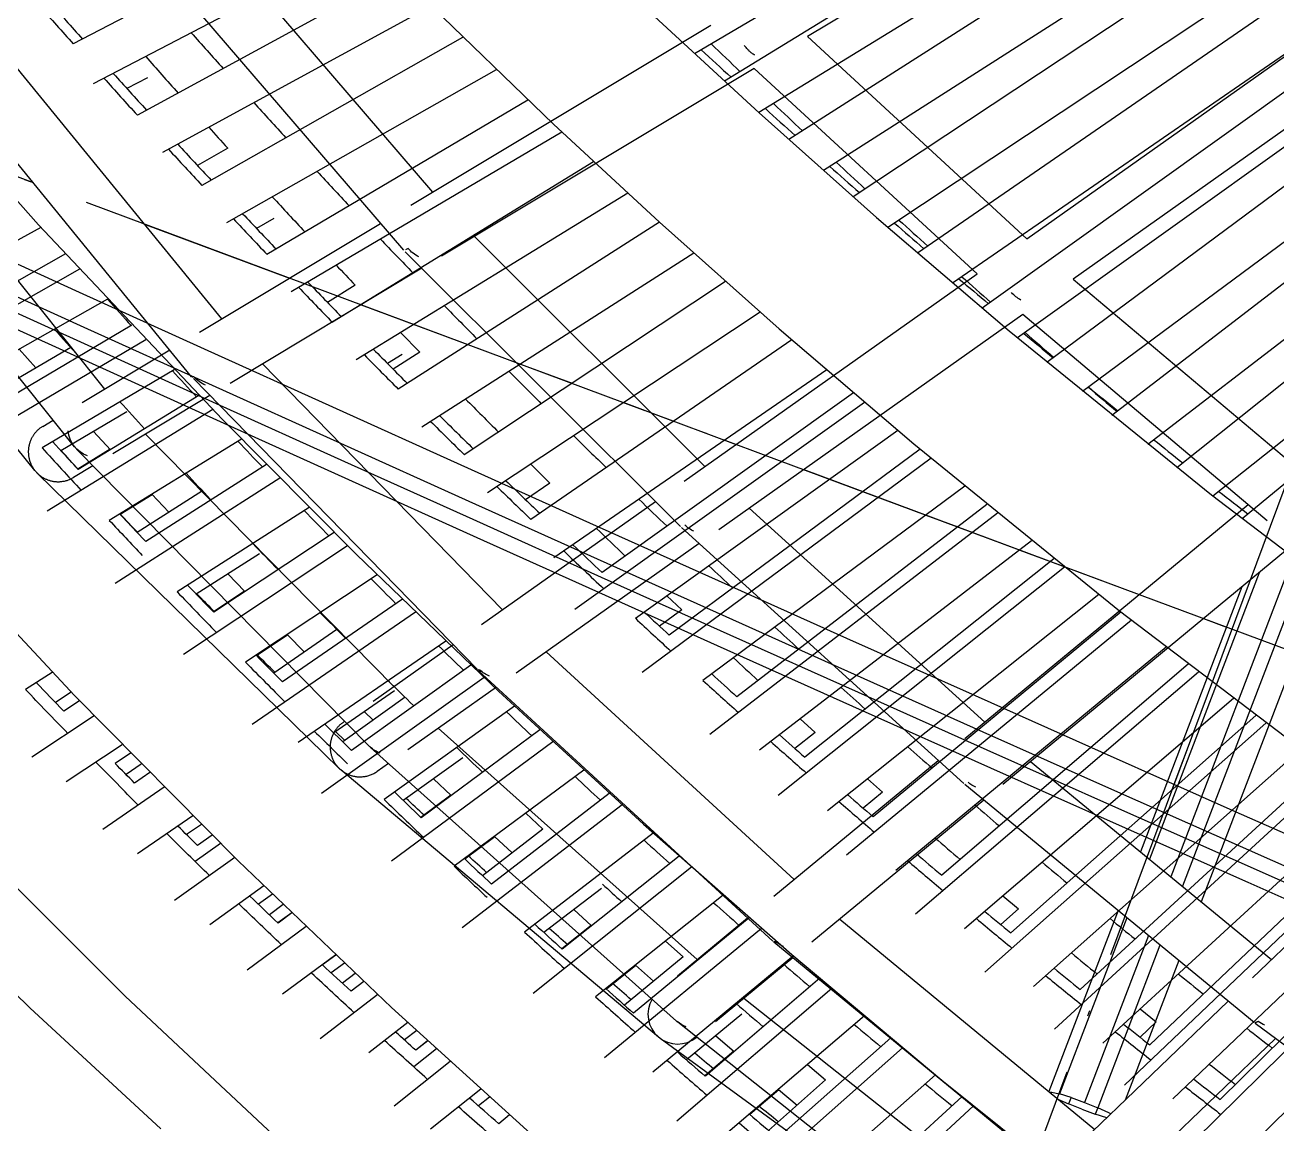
# Model space of a CAD drawing. Header units: millimetres. Extents: x 600121811 to 600690586, y 3472921280 to 3473279938.
# Drawn here: x 600361810 to 600366010, y 3473065079 to 3473068766 of the extents above; entities that cross this region are included whole.
import ezdxf

# ---------------------------------------------------------------- set-up
doc = ezdxf.new("R2010")
doc.units = ezdxf.units.MM
doc.header["$LTSCALE"] = 1000
doc.linetypes.add('AX-MALL-GIRD-200$0$DOTE', pattern=[2.42, 2, -0.2, 0.02, -0.2])
for name, color, linetype in [('AX-MALL-GIRD-200$0$A-Grid', 222, 'AX-MALL-GIRD-200$0$DOTE'), ('AX-MALL-GJ-200$0$A-Anno-Note', 241, 'CONTINUOUS'), ('AX-MALL-WALL-GJ$0$A-Anno-Note', 241, 'CONTINUOUS'), ('AX-MALL-WALL-GJ$0$A-Detl-Patt', 8, 'CONTINUOUS'), ('AX-MALL-WALL-GJ$0$A-SEE', 254, 'CONTINUOUS'), ('AX-MALL-WALL-GJ$0$A-Wall-Fnsh', 152, 'CONTINUOUS'), ('AX-MALL-WALL-GJ$0$主梁', 30, 'CONTINUOUS')]:
    doc.layers.add(name, color=color, linetype=linetype)
doc.layers.add('AX-MALL-WALL-GJ$0$M-AUX-TO-ARCH', color=1, linetype='CONTINUOUS', plot=False)

# ---------------------------------------------------------------- blocks, each defined once
blk = doc.blocks.new('AX-MALL-GIRD-200')
at = {"layer": 'AX-MALL-GIRD-200$0$A-Grid'}
for p, q in [((600401631.6, 3473162765.9), (600362902, 3473058802.2)), ((600214611.2, 3473123083.7), (600572507.2, 3472989756.9))]:
    blk.add_line(p, q, dxfattribs=at)
blk = doc.blocks.new('AX-MALL-WALL-GJ$0$A$C5469763B')
at = {"layer": 'AX-MALL-WALL-GJ$0$A-Detl-Patt'}
for points in [[(-236483.9, 2426, 0.055992), (-115679.2, 1194.4, -0.091487), (-108806.4, 637.9, 0.199165), (-91862.7, 2851.9, -0.091487), (-85363.6, 5155.6, 0.010002), (-64059.8, 8992.3, -0.645417), (-62996.9, 7511.9), (-63092.4, 7346.4)], [(-236398.5, 2314.7, 0.055947), (-115669.1, 1094.9, -0.091487), (-108832.4, 541.4, 0.199165), (-91812.8, 2765.2, -0.091487), (-85347.9, 5056.8, 0.010002), (-64040.2, 8894.3, -0.645417), (-63083.5, 7561.9), (-63129, 7483.1), (-63042.4, 7433.1)], [(-236355.3, 2259.1, 0.055924), (-115664, 1045.2, -0.091487), (-108845.4, 493.1, 0.199165), (-91787.8, 2721.9, -0.091487), (-85340, 5007.4, 0.010002), (-64030.3, 8845.2, -0.645417), (-63126.8, 7586.9), (-63197.3, 7464.7), (-63067.4, 7389.7)], [(-236312.2, 2203.4, 0.055901), (-115658.9, 995.4, -0.091487), (-108858.4, 444.8, 0.199165), (-91762.8, 2678.6, -0.091487), (-85332.1, 4958.1, 0.010002), (-64020.5, 8796.2, -0.645417), (-63170.1, 7611.9), (-63265.6, 7446.4)]]:
    blk.add_lwpolyline(points, format="xyb", dxfattribs=at)
blk = doc.blocks.new('AX-MALL-WALL-GJ$0$A$C3841687A')
at = {"layer": 'AX-MALL-WALL-GJ$0$A-Detl-Patt'}
for points in [[(-180887.6, 7643.7, 0.00438), (-183821.3, 7017.8, -0.132355), (-210227, 8186.8, 0.014512), (-213586.2, 9146.9, 0.014239)], [(-181044.7, 7407.3, 0.004086), (-183777.9, 6822.6, -0.132355), (-210287.5, 7996.2, 0.012201), (-213098.9, 8813.8, 0.012201)]]:
    blk.add_lwpolyline(points, format="xyb", dxfattribs=at)
blk = doc.blocks.new('AX-MALL-WALL-GJ$0$fewrgerhgrhtrh')
at = {"layer": 'AX-MALL-WALL-GJ$0$主梁'}
for p, q in [((-8722.4, -8580.8), (-9755.1, -9875.8)), ((-8828.6, -10254.5), (-7870, -8848.6)), ((-7668.8, -8908.5), (-8636.1, -10327.2)), ((-12920.1, -9607.4), (-10751.6, -10804.6)), ((-10774.4, -11020.5), (-13137.8, -9715.6)), ((-9755.1, -9875.8), (-8828.6, -10254.5)), ((-10804.3, -10870.6), (-10072.3, -9952.7)), ((-9940.9, -9979.3), (-9943.7, -9977.6)), ((-9938.1, -9981), (-9940.9, -9979.3)), ((-9935.3, -9982.6), (-9938.1, -9981)), ((-9932.4, -9984.1), (-9935.3, -9982.6)), ((-9929.6, -9985.6), (-9932.4, -9984.1)), ((-9926.8, -9986.9), (-9929.6, -9985.6)), ((-9923.9, -9988.2), (-9926.8, -9986.9)), ((-9921.1, -9989.4), (-9923.9, -9988.2)), ((-9918.3, -9990.5), (-9921.1, -9989.4)), ((-9915.6, -9991.5), (-9918.3, -9990.5)), ((-9912.9, -9992.5), (-9915.6, -9991.5)), ((-9910.2, -9993.4), (-9912.9, -9992.5)), ((-9907.5, -9994.2), (-9910.2, -9993.4)), ((-9904.8, -9994.9), (-9907.5, -9994.2)), ((-9902.1, -9995.5), (-9904.8, -9994.9)), ((-9899.4, -9996.1), (-9902.1, -9995.5)), ((-9885.1, -10038.8), (-10647.9, -10995.3)), ((-8943.8, -10423.5), (-9885.1, -10038.8)), ((-13498.8, -10144.4), (-11266.5, -11450.2)), ((-11292.8, -11666.6), (-13716.1, -10249)), ((-8636.1, -10327.2), (-7720.6, -10655.3)), ((-13825.7, -10447.7), (-11551.7, -11807.8)), ((-9621.8, -11417.9), (-8943.8, -10423.5)), ((-8752.5, -10497.9), (-9456.5, -11530.6)), ((-7742.8, -10859.8), (-8752.5, -10497.9)), ((-11579.3, -12024.3), (-14042.8, -10550.9)), ((-11675.7, -12145.6), (-14165, -10664.6)), ((-8438.4, -11898.7), (-7822.2, -10831.4)), ((-10568, -10895.1), (-9574.3, -11348.3)), ((-7629, -10896.8), (-8265.2, -11998.7)), ((-7618.1, -10900.1), (-7628.7, -12092.3)), ((-7570.4, -10914.9), (-7581, -12108.8)), ((-7493.5, -10938.7), (-7504.1, -12135.3)), ((-11320.4, -11517.9), (-10878.1, -10963.2)), ((-9580.6, -11565.2), (-10767.6, -11023.9)), ((-7707.7, -11033), (-7716.8, -12061.9)), ((-10696.6, -11056.3), (-11164.1, -11642.6)), ((-7744.9, -11097.4), (-7753.3, -12049.3)), ((-7253.8, -12315.1), (-6708, -11181.8)), ((-12498, -11241.8), (-12018.9, -11241.8)), ((-11622.8, -11241.8), (-11100.3, -11241.8)), ((-10844.5, -11241.8), (-10289.8, -11241.8)), ((-9807.8, -11241.8), (-9501.7, -11241.8)), ((-9259.6, -11241.8), (-8059.2, -11241.8)), ((-7828.2, -11241.8), (-7746.2, -11241.8)), ((-9386.3, -11427.6), (-8395.1, -11823.7)), ((-11085.3, -11543.8), (-10042.9, -12035.6)), ((-10091, -12106.1), (-9688.6, -11516)), ((-8388.9, -12041.6), (-9576.2, -11567.1)), ((-11606.2, -11876.2), (-11392.5, -11608.2)), ((-9501.7, -11596.9), (-9925.7, -12218.8)), ((-11292.7, -11666.6), (-11292.8, -11666.6)), ((-11292.6, -11666.6), (-11292.7, -11666.6)), ((-11292.5, -11666.7), (-11292.6, -11666.6)), ((-11292.4, -11666.7), (-11292.5, -11666.7)), ((-11292.5, -11666.7), (-11292.5, -11666.7)), ((-11292.3, -11666.8), (-11292.4, -11666.7)), ((-11292.2, -11666.8), (-11292.3, -11666.8)), ((-11292.3, -11666.8), (-11292.3, -11666.8)), ((-11292.1, -11666.8), (-11292.2, -11666.8)), ((-11292, -11666.8), (-11292.1, -11666.8)), ((-11291.9, -11666.9), (-11292, -11666.8)), ((-11291.8, -11666.9), (-11291.9, -11666.9)), ((-11291.9, -11666.9), (-11291.9, -11666.9)), ((-11291.7, -11666.9), (-11291.8, -11666.9)), ((-11291.6, -11666.9), (-11291.7, -11666.9)), ((-11291.5, -11666.9), (-11291.6, -11666.9)), ((-11291.4, -11666.9), (-11291.5, -11666.9)), ((-11291.3, -11666.9), (-11291.4, -11666.9)), ((-11291.2, -11666.9), (-11291.3, -11666.9)), ((-11291.1, -11666.9), (-11291.2, -11666.9)), ((-11291.2, -11666.9), (-11291.2, -11666.9)), ((-11291, -11666.9), (-11291.1, -11666.9)), ((-11290.9, -11666.9), (-11291, -11666.9)), ((-11290.8, -11666.9), (-11290.9, -11666.9)), ((-11290.7, -11666.9), (-11290.8, -11666.9)), ((-11290.6, -11666.9), (-11290.7, -11666.9)), ((-11290.5, -11666.8), (-11290.6, -11666.9)), ((-11290.4, -11666.8), (-11290.5, -11666.8)), ((-11290.2, -11666.8), (-11290.4, -11666.8)), ((-11290.1, -11666.8), (-11290.2, -11666.8)), ((-11289.9, -11666.7), (-11290.1, -11666.8)), ((-11289.7, -11666.6), (-11289.9, -11666.7)), ((-11289.5, -11666.6), (-11289.7, -11666.6)), ((-11289.2, -11666.5), (-11289.5, -11666.6)), ((-11289, -11666.4), (-11289.2, -11666.5)), ((-11288.7, -11666.3), (-11289, -11666.4)), ((-11288.5, -11666.2), (-11288.7, -11666.3)), ((-11288.2, -11666), (-11288.5, -11666.2)), ((-11287.9, -11665.9), (-11288.2, -11666)), ((-11287.7, -11665.7), (-11287.9, -11665.9)), ((-11287.4, -11665.6), (-11287.7, -11665.7)), ((-11286.8, -11665.2), (-11287.4, -11665.6)), ((-11286.2, -11664.9), (-11286.8, -11665.2)), ((-11285.6, -11664.4), (-11286.2, -11664.9)), ((-10051, -12252.9), (-11284.9, -11670.7)), ((-11213.4, -11704.4), (-11449.8, -12000.9)), ((-11370.6, -11901.6), (-10293.8, -12403.6)), ((-8204.6, -11893.7), (-7215.2, -12234.9)), ((-11702.8, -11997.3), (-11677.5, -11965.6)), ((-11711.4, -12010.1), (-11712.5, -12012)), ((-11710.3, -12008.2), (-11711.4, -12010.1)), ((-11709.2, -12006.3), (-11710.3, -12008.2)), ((-11708, -12004.5), (-11709.2, -12006.3)), ((-11706.8, -12002.7), (-11708, -12004.5)), ((-11705.5, -12000.9), (-11706.8, -12002.7)), ((-11704.2, -11999.1), (-11705.5, -12000.9)), ((-11702.8, -11997.3), (-11704.2, -11999.1)), ((-8853.7, -12617.9), (-8496.2, -11998.7)), ((-11724.2, -12051.6), (-11724.3, -12053.6)), ((-11724, -12049.7), (-11724.2, -12051.6)), ((-11723.8, -12047.7), (-11724, -12049.7)), ((-11723.5, -12045.7), (-11723.8, -12047.7)), ((-11723.2, -12043.7), (-11723.5, -12045.7)), ((-11722.9, -12041.8), (-11723.2, -12043.7)), ((-11722.5, -12039.8), (-11722.9, -12041.8)), ((-11722.1, -12037.8), (-11722.5, -12039.8)), ((-11721.6, -12035.7), (-11722.1, -12037.8)), ((-11721.1, -12033.7), (-11721.6, -12035.7)), ((-11720.6, -12031.7), (-11721.1, -12033.7)), ((-11720, -12029.7), (-11720.6, -12031.7)), ((-11719.3, -12027.7), (-11720, -12029.7)), ((-11718.6, -12025.7), (-11719.3, -12027.7)), ((-11717.9, -12023.7), (-11718.6, -12025.7)), ((-11717.1, -12021.8), (-11717.9, -12023.7)), ((-11716.3, -12019.8), (-11717.1, -12021.8)), ((-11715.4, -12017.8), (-11716.3, -12019.8)), ((-11714.5, -12015.9), (-11715.4, -12017.8)), ((-11713.5, -12013.9), (-11714.5, -12015.9)), ((-11712.5, -12012), (-11713.5, -12013.9)), ((-10301.3, -12620.8), (-11570.2, -12029.2)), ((-7196.3, -12453), (-8384.4, -12043.2)), ((-11724.4, -12055.5), (-11724.5, -12057.4)), ((-11724.5, -12057.4), (-11724.5, -12059.3)), ((-11724.5, -12059.3), (-11724.4, -12061.6)), ((-11724.3, -12053.6), (-11724.4, -12055.5)), ((-11724.4, -12061.6), (-11724.4, -12063.8)), ((-11724.4, -12063.8), (-11724.2, -12066)), ((-11724.2, -12066), (-11724.1, -12068.3)), ((-11724.1, -12068.3), (-11723.8, -12070.6)), ((-11723.8, -12070.6), (-11723.6, -12072.9)), ((-11723.6, -12072.9), (-11723.2, -12075.2)), ((-11723.2, -12075.2), (-11722.8, -12077.5)), ((-11722.8, -12077.5), (-11722.3, -12079.8)), ((-11722.3, -12079.8), (-11721.8, -12082.2)), ((-11721.8, -12082.2), (-11721.3, -12084.5)), ((-11721.3, -12084.5), (-11720.6, -12086.8)), ((-11720.6, -12086.8), (-11719.9, -12089.1)), ((-11719.9, -12089.1), (-11719.2, -12091.5)), ((-11719.2, -12091.5), (-11718.3, -12093.8)), ((-11718.3, -12093.8), (-11717.5, -12096.1)), ((-11498.9, -12062.4), (-11546.4, -12122)), ((-8306.5, -12070.1), (-8680.5, -12717.9)), ((-11717.5, -12096.1), (-11716.5, -12098.4)), ((-11716.5, -12098.4), (-11715.5, -12100.7)), ((-11715.5, -12100.7), (-11714.4, -12103)), ((-11714.4, -12103), (-11713.3, -12105.2)), ((-11713.3, -12105.2), (-11712.1, -12107.5)), ((-11712.1, -12107.5), (-11710.9, -12109.7)), ((-11710.9, -12109.7), (-11709.6, -12111.8)), ((-11709.6, -12111.8), (-11708.2, -12114)), ((-11708.2, -12114), (-11706.8, -12116.1)), ((-11706.8, -12116.1), (-11705.3, -12118.2)), ((-11705.3, -12118.2), (-11703.7, -12120.3)), ((-11703.7, -12120.3), (-11702.1, -12122.3)), ((-11702.1, -12122.3), (-11700.5, -12124.3)), ((-11700.5, -12124.3), (-11698.8, -12126.3)), ((-11698.8, -12126.3), (-11697, -12128.2)), ((-11697, -12128.2), (-11695.2, -12130)), ((-11695.2, -12130), (-11693.4, -12131.8)), ((-11693.4, -12131.8), (-11691.5, -12133.6)), ((-11691.5, -12133.6), (-11689.5, -12135.3)), ((-11689.5, -12135.3), (-11687.6, -12136.9)), ((-11687.6, -12136.9), (-11685.5, -12138.5)), ((-11563.1, -12138.5), (-11560.8, -12136.7)), ((-11560.8, -12136.7), (-11558.6, -12134.8)), ((-11558.6, -12134.8), (-11556.4, -12132.8)), ((-11556.4, -12132.8), (-11554.3, -12130.8)), ((-11554.3, -12130.8), (-11552.2, -12128.7)), ((-11552.2, -12128.7), (-11550.2, -12126.5)), ((-11550.2, -12126.5), (-11548.3, -12124.3)), ((-11548.3, -12124.3), (-11546.4, -12122)), ((-9856, -12116.5), (-8810.1, -12542.4)), ((-11685.5, -12138.5), (-11683.5, -12140.1)), ((-11683.5, -12140.1), (-11681.4, -12141.6)), ((-11681.4, -12141.6), (-11679.3, -12143)), ((-11679.3, -12143), (-11677.1, -12144.4)), ((-11677.1, -12144.4), (-11674.9, -12145.7)), ((-11674.9, -12145.7), (-11672.7, -12147)), ((-11672.7, -12147), (-11670.5, -12148.2)), ((-11670.5, -12148.2), (-11668.2, -12149.3)), ((-11668.2, -12149.3), (-11666, -12150.4)), ((-11666, -12150.4), (-11663.7, -12151.4)), ((-10370.5, -12725.5), (-11665.2, -12151.1)), ((-11663.7, -12151.4), (-11661.4, -12152.3)), ((-11661.4, -12152.3), (-11659.1, -12153.2)), ((-11659.1, -12153.2), (-11656.7, -12154.1)), ((-11656.7, -12154.1), (-11654.4, -12154.8)), ((-11654.4, -12154.8), (-11652.1, -12155.5)), ((-11652.1, -12155.5), (-11649.8, -12156.2)), ((-11649.8, -12156.2), (-11647.4, -12156.8)), ((-11647.4, -12156.8), (-11645.1, -12157.3)), ((-11645.1, -12157.3), (-11642.8, -12157.7)), ((-11642.8, -12157.7), (-11640.5, -12158.2)), ((-11640.5, -12158.2), (-11638.2, -12158.5)), ((-11638.2, -12158.5), (-11635.9, -12158.8)), ((-11635.9, -12158.8), (-11633.6, -12159)), ((-11633.6, -12159), (-11631.3, -12159.2)), ((-11631.3, -12159.2), (-11629.1, -12159.4)), ((-11629.1, -12159.4), (-11626.8, -12159.4)), ((-11626.8, -12159.4), (-11624.6, -12159.5)), ((-11624.6, -12159.5), (-11622.1, -12159.5)), ((-11622.1, -12159.5), (-11619.5, -12159.4)), ((-11619.5, -12159.4), (-11617, -12159.2)), ((-11617, -12159.2), (-11614.4, -12159)), ((-11614.4, -12159), (-11611.8, -12158.7)), ((-11611.8, -12158.7), (-11609.2, -12158.3)), ((-11609.2, -12158.3), (-11606.5, -12157.9)), ((-11606.5, -12157.9), (-11603.9, -12157.4)), ((-11603.9, -12157.4), (-11601.2, -12156.8)), ((-11601.2, -12156.8), (-11598.6, -12156.1)), ((-11598.6, -12156.1), (-11595.9, -12155.4)), ((-11595.9, -12155.4), (-11593.3, -12154.5)), ((-11593.3, -12154.5), (-11590.6, -12153.6)), ((-11590.6, -12153.6), (-11588, -12152.7)), ((-11588, -12152.7), (-11585.4, -12151.6)), ((-11585.4, -12151.6), (-11582.8, -12150.5)), ((-11582.8, -12150.5), (-11580.2, -12149.2)), ((-11580.2, -12149.2), (-11577.7, -12147.9)), ((-11577.7, -12147.9), (-11575.1, -12146.5)), ((-11575.1, -12146.5), (-11572.7, -12145.1)), ((-11572.7, -12145.1), (-11570.2, -12143.5)), ((-11570.2, -12143.5), (-11567.8, -12141.9)), ((-11567.8, -12141.9), (-11565.4, -12140.2)), ((-11565.4, -12140.2), (-11563.1, -12138.5)), ((-10341.7, -12473.8), (-10157, -12202.9)), ((-9925.7, -12218.8), (-9925.7, -12218.8)), ((-10046.1, -12255.1), (-10046, -12255.1)), ((-8804.8, -12760.5), (-10046.1, -12255.1)), ((-10046, -12255.1), (-10045.9, -12255.2)), ((-10045.9, -12255.2), (-10045.8, -12255.2)), ((-10045.8, -12255.2), (-10045.6, -12255.2)), ((-10045.6, -12255.2), (-10045.5, -12255.3)), ((-10045.5, -12255.3), (-10045.4, -12255.3)), ((-10045.4, -12255.3), (-10045.3, -12255.3)), ((-10045.3, -12255.3), (-10045.2, -12255.4)), ((-10045.2, -12255.4), (-10045.1, -12255.4)), ((-10045.1, -12255.4), (-10045, -12255.4)), ((-10045, -12255.4), (-10044.8, -12255.5)), ((-10044.8, -12255.5), (-10044.7, -12255.5)), ((-10044.7, -12255.5), (-10044.6, -12255.5)), ((-10044.6, -12255.5), (-10044.5, -12255.5)), ((-10044.5, -12255.5), (-10044.2, -12255.5)), ((-10044.2, -12255.5), (-10044, -12255.6)), ((-10044, -12255.6), (-10043.7, -12255.6)), ((-10043.7, -12255.6), (-10043.5, -12255.6)), ((-10043.5, -12255.6), (-10043.2, -12255.6)), ((-10043.2, -12255.6), (-10043, -12255.6)), ((-10043, -12255.6), (-10042.7, -12255.5)), ((-10042.7, -12255.5), (-10042.4, -12255.5)), ((-10042.4, -12255.5), (-10042.1, -12255.5)), ((-10042.1, -12255.5), (-10041.9, -12255.4)), ((-10041.9, -12255.4), (-10041.6, -12255.4)), ((-10041.6, -12255.4), (-10041.3, -12255.3)), ((-10041.3, -12255.3), (-10041, -12255.2)), ((-10041, -12255.2), (-10040.7, -12255.2)), ((-10040.7, -12255.2), (-10040.4, -12255.1)), ((-10040.4, -12255.1), (-10040.1, -12255)), ((-10040.1, -12255), (-10039.8, -12254.9)), ((-10039.8, -12254.9), (-10039.5, -12254.7)), ((-10039.5, -12254.7), (-10039.2, -12254.6)), ((-10039.2, -12254.6), (-10038.9, -12254.5)), ((-10038.9, -12254.5), (-10038.5, -12254.3)), ((-10038.5, -12254.3), (-10038.2, -12254.2)), ((-10038.2, -12254.2), (-10037.9, -12254)), ((-10037.9, -12254), (-10037.5, -12253.8)), ((-10037.5, -12253.8), (-10037.2, -12253.6)), ((-7755.2, -12260.3), (-7760.9, -12910.4)), ((-9971.3, -12285.6), (-10176.4, -12586.5)), ((-7718.7, -12272.9), (-7724.3, -12905.7)), ((-7630.6, -12303.2), (-7635.9, -12902.8)), ((-7582.9, -12319.7), (-7588, -12904.2)), ((-7505.9, -12346.2), (-7510.4, -12847.9)), ((-7610.7, -13056.1), (-7302.6, -12416.4)), ((-7193.6, -12452.9), (-7193.7, -12452.9)), ((-7193.5, -12452.8), (-7193.6, -12452.9)), ((-7193.3, -12452.7), (-7193.5, -12452.8)), ((-7193.1, -12452.6), (-7193.3, -12452.7)), ((-7192.9, -12452.5), (-7193.1, -12452.6)), ((-7192.6, -12452.4), (-7192.9, -12452.5)), ((-7192.4, -12452.3), (-7192.6, -12452.4)), ((-7192.2, -12452.1), (-7192.4, -12452.3)), ((-7191.9, -12452), (-7192.2, -12452.1)), ((-7191.7, -12451.8), (-7191.9, -12452)), ((-7191.4, -12451.6), (-7191.7, -12451.8)), ((-6002.2, -12801.1), (-7191.7, -12454.5)), ((-7191.2, -12451.4), (-7191.4, -12451.6)), ((-7190.9, -12451.2), (-7191.2, -12451.4)), ((-7190.7, -12451), (-7190.9, -12451.2)), ((-7190.4, -12450.8), (-7190.7, -12451)), ((-7189.9, -12450.3), (-7190.4, -12450.8)), ((-7189.3, -12449.8), (-7189.9, -12450.3)), ((-7188.7, -12449.3), (-7189.3, -12449.8)), ((-7188.2, -12448.7), (-7188.7, -12449.3)), ((-7187.6, -12448), (-7188.2, -12448.7)), ((-7187, -12447.3), (-7187.6, -12448)), ((-7186.3, -12446.6), (-7187, -12447.3)), ((-7185.1, -12444.9), (-7186.3, -12446.6)), ((-10105.7, -12482.8), (-9020.7, -12907.3)), ((-7110.4, -12478.2), (-7430.5, -13142.9)), ((-10423.3, -12598.5), (-10424, -12600.2)), ((-10422.7, -12596.7), (-10423.3, -12598.5)), ((-10421.9, -12594.9), (-10422.7, -12596.7)), ((-10421.1, -12593.1), (-10421.9, -12594.9)), ((-10420.3, -12591.4), (-10421.1, -12593.1)), ((-10419.5, -12589.6), (-10420.3, -12591.4)), ((-10418.6, -12587.9), (-10419.5, -12589.6)), ((-10417.7, -12586.2), (-10418.6, -12587.9)), ((-10416.7, -12584.5), (-10417.7, -12586.2)), ((-10415.7, -12582.8), (-10416.7, -12584.5)), ((-10414.7, -12581.1), (-10415.7, -12582.8)), ((-10413.7, -12579.4), (-10414.7, -12581.1)), ((-10412.6, -12577.8), (-10413.7, -12579.4)), ((-10412.6, -12577.8), (-10408, -12571.1)), ((-10429.8, -12630.5), (-10429.9, -12633.9)), ((-10429.9, -12633.9), (-10429.8, -12636.2)), ((-10429.6, -12627), (-10429.8, -12630.5)), ((-10429.8, -12636.2), (-10429.8, -12638.4)), ((-10429.8, -12638.4), (-10429.6, -12640.6)), ((-10429.5, -12625.3), (-10429.6, -12627)), ((-10429.6, -12640.6), (-10429.5, -12642.9)), ((-10429.3, -12623.5), (-10429.5, -12625.3)), ((-10429.1, -12621.7), (-10429.3, -12623.5)), ((-10428.9, -12620), (-10429.1, -12621.7)), ((-10428.6, -12618.2), (-10428.9, -12620)), ((-10428.3, -12616.4), (-10428.6, -12618.2)), ((-10428, -12614.6), (-10428.3, -12616.4)), ((-10427.6, -12612.8), (-10428, -12614.6)), ((-10427.2, -12611), (-10427.6, -12612.8)), ((-10426.8, -12609.2), (-10427.2, -12611)), ((-10426.3, -12607.4), (-10426.8, -12609.2)), ((-10425.8, -12605.6), (-10426.3, -12607.4)), ((-10425.2, -12603.8), (-10425.8, -12605.6)), ((-10424.6, -12602), (-10425.2, -12603.8)), ((-10424, -12600.2), (-10424.6, -12602)), ((-9013.6, -13124.8), (-10295.5, -12623.3)), ((-8619.9, -12613), (-7572, -12975.9)), ((-10429.5, -12642.9), (-10429.2, -12645.2)), ((-10429.2, -12645.2), (-10428.9, -12647.5)), ((-10428.9, -12647.5), (-10428.6, -12649.8)), ((-10428.6, -12649.8), (-10428.2, -12652.1)), ((-10428.2, -12652.1), (-10427.7, -12654.4)), ((-10427.7, -12654.4), (-10427.2, -12656.8)), ((-10427.2, -12656.8), (-10426.7, -12659.1)), ((-10426.7, -12659.1), (-10426, -12661.4)), ((-10426, -12661.4), (-10425.3, -12663.8)), ((-10425.3, -12663.8), (-10424.6, -12666.1)), ((-10424.6, -12666.1), (-10423.7, -12668.4)), ((-10423.7, -12668.4), (-10422.9, -12670.7)), ((-10422.9, -12670.7), (-10421.9, -12673)), ((-10421.9, -12673), (-10420.9, -12675.3)), ((-10420.9, -12675.3), (-10419.8, -12677.6)), ((-10419.8, -12677.6), (-10418.7, -12679.8)), ((-10418.7, -12679.8), (-10417.5, -12682.1)), ((-10417.5, -12682.1), (-10416.3, -12684.3)), ((-10221.3, -12652.3), (-10247.3, -12690.5)), ((-10416.3, -12684.3), (-10415, -12686.5)), ((-10415, -12686.5), (-10413.6, -12688.6)), ((-10413.6, -12688.6), (-10412.2, -12690.7)), ((-10412.2, -12690.7), (-10410.7, -12692.8)), ((-10410.7, -12692.8), (-10409.1, -12694.9)), ((-10409.1, -12694.9), (-10407.5, -12696.9)), ((-10407.5, -12696.9), (-10405.9, -12698.9)), ((-10405.9, -12698.9), (-10404.2, -12700.9)), ((-10404.2, -12700.9), (-10402.4, -12702.8)), ((-10402.4, -12702.8), (-10400.6, -12704.6)), ((-10400.6, -12704.6), (-10398.7, -12706.4)), ((-10398.7, -12706.4), (-10396.9, -12708.2)), ((-10396.9, -12708.2), (-10394.9, -12709.9)), ((-10394.9, -12709.9), (-10392.9, -12711.5)), ((-10392.9, -12711.5), (-10390.9, -12713.1)), ((-10390.9, -12713.1), (-10388.8, -12714.7)), ((-10388.8, -12714.7), (-10386.7, -12716.2)), ((-10386.7, -12716.2), (-10384.6, -12717.6)), ((-10384.6, -12717.6), (-10382.5, -12719)), ((-10382.5, -12719), (-10380.3, -12720.3)), ((-10380.3, -12720.3), (-10378.1, -12721.6)), ((-10378.1, -12721.6), (-10375.8, -12722.7)), ((-10375.8, -12722.7), (-10373.6, -12723.9)), ((-10373.6, -12723.9), (-10371.3, -12724.9)), ((-10371.3, -12724.9), (-10369, -12726)), ((-10290.4, -12725.9), (-10287.6, -12724.7)), ((-10287.6, -12724.7), (-10284.8, -12723.3)), ((-10284.8, -12723.3), (-10282.1, -12721.9)), ((-10282.1, -12721.9), (-10279.4, -12720.4)), ((-10279.4, -12720.4), (-10276.7, -12718.7)), ((-10276.7, -12718.7), (-10274.1, -12717)), ((-10274.1, -12717), (-10271.5, -12715.2)), ((-10271.5, -12715.2), (-10269, -12713.4)), ((-10269, -12713.4), (-10266.5, -12711.4)), ((-10266.5, -12711.4), (-10264.1, -12709.3)), ((-10264.1, -12709.3), (-10261.7, -12707.2)), ((-10261.7, -12707.2), (-10259.4, -12705)), ((-10259.4, -12705), (-10257.2, -12702.8)), ((-10257.2, -12702.8), (-10255.1, -12700.4)), ((-10255.1, -12700.4), (-10253, -12698)), ((-10253, -12698), (-10251, -12695.6)), ((-10251, -12695.6), (-10249.1, -12693)), ((-10249.1, -12693), (-10247.3, -12690.5)), ((-9063.7, -12981.7), (-8911, -12717.3)), ((-10369, -12726), (-10366.7, -12726.9)), ((-10366.7, -12726.9), (-10364.4, -12727.8)), ((-10364.4, -12727.8), (-10362.1, -12728.6)), ((-9051.4, -13196.4), (-10363.5, -12728.3)), ((-10362.1, -12728.6), (-10359.8, -12729.4)), ((-10359.8, -12729.4), (-10357.4, -12730.1)), ((-10357.4, -12730.1), (-10355.1, -12730.7)), ((-10355.1, -12730.7), (-10352.8, -12731.3)), ((-10352.8, -12731.3), (-10350.4, -12731.8)), ((-10350.4, -12731.8), (-10348.1, -12732.3)), ((-10348.1, -12732.3), (-10345.8, -12732.7)), ((-10345.8, -12732.7), (-10343.5, -12733)), ((-10343.5, -12733), (-10341.2, -12733.3)), ((-10341.2, -12733.3), (-10338.9, -12733.6)), ((-10338.9, -12733.6), (-10336.6, -12733.7)), ((-10336.6, -12733.7), (-10334.4, -12733.9)), ((-10334.4, -12733.9), (-10332.2, -12734)), ((-10332.2, -12734), (-10329.9, -12734)), ((-10329.9, -12734), (-10327.2, -12734)), ((-10327.2, -12734), (-10324.5, -12733.8)), ((-10324.5, -12733.8), (-10321.7, -12733.7)), ((-10321.7, -12733.7), (-10318.9, -12733.4)), ((-10318.9, -12733.4), (-10316.1, -12733)), ((-10316.1, -12733), (-10313.2, -12732.6)), ((-10313.2, -12732.6), (-10310.4, -12732.1)), ((-10310.4, -12732.1), (-10307.5, -12731.5)), ((-10307.5, -12731.5), (-10304.7, -12730.8)), ((-10304.7, -12730.8), (-10301.8, -12730)), ((-10301.8, -12730), (-10298.9, -12729.1)), ((-10298.9, -12729.1), (-10296.1, -12728.1)), ((-10296.1, -12728.1), (-10293.2, -12727.1)), ((-10293.2, -12727.1), (-10290.4, -12725.9)), ((-8799.6, -12762.5), (-8799.8, -12762.4)), ((-7553.3, -13194), (-8799.8, -12762.4)), ((-8799.4, -12762.5), (-8799.6, -12762.5)), ((-8799.1, -12762.6), (-8799.4, -12762.5)), ((-8798.9, -12762.6), (-8799.1, -12762.6)), ((-8798.7, -12762.7), (-8798.9, -12762.6)), ((-8798.4, -12762.7), (-8798.7, -12762.7)), ((-8798.2, -12762.8), (-8798.4, -12762.7)), ((-8798, -12762.8), (-8798.2, -12762.8)), ((-8797.7, -12762.8), (-8798, -12762.8)), ((-8797.5, -12762.8), (-8797.7, -12762.8)), ((-8797.2, -12762.8), (-8797.5, -12762.8)), ((-8797, -12762.8), (-8797.2, -12762.8)), ((-8796.7, -12762.8), (-8797, -12762.8)), ((-8796.5, -12762.8), (-8796.7, -12762.8)), ((-8796.2, -12762.8), (-8796.5, -12762.8)), ((-8796, -12762.7), (-8796.2, -12762.8)), ((-8795.7, -12762.7), (-8796, -12762.7)), ((-8795.4, -12762.6), (-8795.7, -12762.7)), ((-8795.2, -12762.6), (-8795.4, -12762.6)), ((-8794.9, -12762.5), (-8795.2, -12762.6)), ((-8794.6, -12762.4), (-8794.9, -12762.5)), ((-8794.3, -12762.4), (-8794.6, -12762.4)), ((-8794, -12762.3), (-8794.3, -12762.4)), ((-8793.8, -12762.2), (-8794, -12762.3)), ((-8793.5, -12762.1), (-8793.8, -12762.2)), ((-8793.2, -12762), (-8793.5, -12762.1)), ((-8792.9, -12761.9), (-8793.2, -12762)), ((-8792.6, -12761.7), (-8792.9, -12761.9)), ((-8792.3, -12761.6), (-8792.6, -12761.7)), ((-8792, -12761.4), (-8792.3, -12761.6)), ((-8791.7, -12761.3), (-8792, -12761.4)), ((-8791.4, -12761.1), (-8791.7, -12761.3)), ((-8721.8, -12789.4), (-8890.5, -13081.7)), ((-7751.4, -12909.5), (-7756.4, -12912)), ((-7751.4, -12909.5), (-7724.3, -12905.7)), ((-7751.4, -12909.5), (-7751.4, -12913.7)), ((-7683.7, -12903.4), (-7724.3, -12905.7)), ((-7723.3, -12923.5), (-7683.9, -12926.5)), ((-7683.7, -12903.4), (-7683.9, -12926.5)), ((-7636.1, -12927.8), (-7683.9, -12926.5)), ((-7683.7, -12903.4), (-7635.9, -12902.8)), ((-7636.1, -12927.8), (-7588.2, -12927.3)), ((-7635.9, -12902.8), (-7588, -12904.2)), ((-7588, -12904.2), (-7588.2, -12927.3)), ((-7547.7, -12924.9), (-7588.2, -12927.3)), ((-7547.5, -12907.3), (-7588, -12904.2)), ((-7547.7, -12924.9), (-7547.5, -12924.9)), ((-7539.6, -12908.5), (-7547.5, -12907.3)), ((-8828.7, -12974.6), (-7740.8, -13326.3)), ((-7719.3, -13543.4), (-9007.9, -13126.9)), ((-8930.9, -13151.7), (-8931.2, -13152.2)), ((-9049.7, -13196.9), (-9051.4, -13196.4)), ((-9044.9, -13198.5), (-9046.6, -13197.9)), ((-7727.2, -13568.6), (-9044.9, -13198.5)), ((-9043.1, -13198.9), (-9044.9, -13198.5))]:
    blk.add_line(p, q, dxfattribs=at)
at = {"layer": 'AX-MALL-WALL-GJ$0$主梁', "extrusion": (0, 0, -1)}
for centre, radius, start, end in [((8752.2, -10325), 132, 280.3951, 297.7033), ((10832, -10958.3), 86.1, 216.6249, 223.4146), ((10709, -10914.6), 109.3, 275.0881, 299.5556), ((9524.6, -11455.6), 109.2, 274.2181, 293.7352), ((11236.5, -11574.1), 102.8, 271.8155, 298.5356), ((11526.8, -11937), 100.9, 270.4719, 333.6538), ((11576.5, -12019.3), 5.77, 265.5499, 299.6705), ((11566.3, -12020.4), 9.62, 267.9463, 294.4835), ((8339.9, -11930), 109.3, 273.3971, 289.8729), ((11671.4, -12138.3), 8.46, 283.6978, 300.622), ((11659.5, -12138.3), 14, 293.9865, 307.4256), ((11659.5, -12138.3), 14, 280.6482, 293.8692), ((10049.7, -12241.1), 12.3, 237.0532, 264.6863), ((10003.7, -12156.6), 102.7, 271.4145, 292.4763), ((7154.2, -12340.2), 109.2, 272.659, 286.406), ((10297.4, -12612.3), 9.39, 271.8364, 294.6746), ((10258.4, -12529.3), 100.4, 270.2593, 293.0662), ((10364.8, -12712.7), 14, 279.6298, 293.8551), ((10357.4, -12711.3), 18.1, 289.6829, 302.5277), ((10357.5, -12711.4), 17.9, 280.5109, 289.6149), ((8763.5, -12662.4), 102.5, 271.0392, 288.8522), ((8976.8, -13031.2), 100.3, 270.1189, 289.6616), ((9003.7, -13114), 13.5, 273.695, 287.8408)]:
    blk.add_arc(centre, radius, start, end, dxfattribs=at)
at = {"layer": 'AX-MALL-WALL-GJ$0$主梁'}
for centre, radius, start, end in [((-10291.1, -12612), 12.2, 248.8431, 268.9378), ((-8802.6, -12748.8), 12.2, 271.856, 298.977), ((-9017.8, -13102.1), 100, 169.9464, 329.954), ((-9009.2, -13113.8), 11.9, 248.7211, 263.8399), ((-9017.7, -13102.3), 99.9, 330, 330.304)]:
    blk.add_arc(centre, radius, start, end, dxfattribs=at)
blk = doc.blocks.new('AX-MALL-WALL-GJ$0$edhtrhrtjy')
at = {"layer": 'AX-MALL-WALL-GJ$0$A-Wall-Fnsh'}
for p, q in [((-9061.4, -8750.2), (-10089.8, -10020.1)), ((-8958.4, -8785.5), (-9963.4, -10071.9)), ((-8807.7, -8836.3), (-9818.7, -10130.2)), ((-8706.2, -8870), (-9693.4, -10180)), ((-8555.4, -8919.2), (-9548.3, -10236.8)), ((-8455.3, -8951.2), (-9424.1, -10284.7)), ((-8304.4, -8998.7), (-9278.7, -10339.8)), ((-8205.7, -9029.3), (-9155.6, -10385.8)), ((-8054.7, -9075.2), (-9009.9, -10439.4)), ((-7957.3, -9104.2), (-8887.8, -10483.6)), ((-7806.3, -9148.5), (-8741.9, -10535.6)), ((-7710.2, -9176.1), (-8620.7, -10578.1)), ((-7559.1, -9218.8), (-8474.5, -10628.5)), ((-7464.4, -9245.1), (-8354.3, -10669.3)), ((-7313.2, -9286.2), (-8207.9, -10718.1)), ((-7219.7, -9311.1), (-8088.6, -10757.2)), ((-7068.5, -9350.7), (-7942, -10804.4)), ((-6976.3, -9374.4), (-7823.6, -10841.9)), ((-10259.1, -9949.8), (-9817.5, -10130.7)), ((-11399, -9988.9), (-12054.6, -10717)), ((-11256.3, -10054.6), (-11945.2, -10819.7)), ((-11256.4, -10054.6), (-10451.3, -10407.1)), ((-11118.5, -10117.1), (-11769.6, -10866.1)), ((-9817.5, -10130.7), (-9325.7, -10322.1)), ((-10975.3, -10181.1), (-11646.8, -10953.5)), ((-10838.5, -10241.3), (-11484.4, -11011)), ((-10695, -10303.6), (-11362.9, -11099.6)), ((-9325.7, -10322.1), (-8776.8, -10523.2)), ((-10559.3, -10361.6), (-11199.2, -11151.8)), ((-10451.3, -10407.1), (-10002.3, -10591.1)), ((-10415.4, -10422.2), (-11078.8, -11241.5)), ((-10280.8, -10478.1), (-10914, -11288.6)), ((-10136.5, -10537.1), (-10794.6, -11379.4)), ((-8776.8, -10523.2), (-7948.6, -10802.3)), ((-10003, -10590.9), (-10628.9, -11421.6)), ((-10002.3, -10591.1), (-9502.1, -10785.8)), ((-9858.4, -10648.3), (-10510.4, -11513.5)), ((-9725.9, -10700), (-10344, -11550.8)), ((-11781.2, -10736.5), (-11833.5, -10794.6)), ((-9581, -10755.8), (-10226.1, -11643.7)), ((-9502.1, -10785.8), (-8943.7, -10990.4)), ((-9449.5, -10805.6), (-10059.1, -11676.3)), ((-7948.6, -10802.3), (-7114.9, -11054.1)), ((-11447, -10864), (-11522.2, -10953.6)), ((-9304.3, -10859.8), (-9941.7, -11770)), ((-9147, -10917.5), (-9815.4, -11908.3)), ((-9193.1, -10900.7), (-9772.8, -11760.2)), ((-9009, -10967.2), (-9614.5, -11864.9)), ((-8917.7, -10999.6), (-9488.3, -11878.2)), ((-8943.7, -10990.4), (-8101, -11274.4)), ((-12542.9, -11013.9), (-11952.2, -11326.1)), ((-11219.3, -11030.9), (-11262.5, -11082.4)), ((-8872.6, -11015.5), (-9529.7, -12027.3)), ((-8734, -11063.9), (-9329.6, -11981.1)), ((-8598.9, -11110.2), (-9244.1, -12142.7)), ((-8643, -11095.1), (-9203.8, -11992.5)), ((-10885.3, -11145.7), (-10952.6, -11231.9)), ((-8459.7, -11157.2), (-9070, -12133.9)), ((-10274.2, -11200), (-10089.1, -11200)), ((-9903.7, -11200), (-9725.6, -11200)), ((-9542.5, -11200), (-9395, -11200)), ((-9166, -11200), (-9047.9, -11200)), ((-8325.8, -11201.5), (-8958.6, -12254.5)), ((-8369, -11187.3), (-8919.3, -12103.3)), ((-8822.4, -11200), (-8708.6, -11200)), ((-8486.5, -11200), (-8376.6, -11200)), ((-10686.9, -11241.5), (-10604.3, -11280.8)), ((-8186, -11247.1), (-8785.6, -12245)), ((-10604.3, -11280.8), (-10667.9, -11365.2)), ((-8053.4, -11289.5), (-8673, -12362.7)), ((-8095.5, -11276.1), (-8634.9, -12210.4)), ((-8101, -11274.4), (-7252.3, -11530.7)), ((-11941.1, -11331.9), (-12270.8, -11711.2)), ((-11952.2, -11326.1), (-11145.7, -11723.7)), ((-10656.6, -11308.9), (-10691.9, -11354.1)), ((-7913, -11333.7), (-8501.2, -12352.5)), ((-7781.6, -11374.3), (-8387.4, -12467.3)), ((-7822.7, -11361.7), (-8350.6, -12314)), ((-11771.3, -11418.1), (-12182.3, -11907.9)), ((-11833.3, -11386.7), (-12131.4, -11741.9)), ((-7640.6, -11417.1), (-8216.7, -12456.3)), ((-7510.3, -11455.9), (-8101.9, -12568.4)), ((-7550.4, -11444), (-8066.2, -12414.1)), ((-11648.2, -11479.7), (-11975.5, -11869.7)), ((-10123.7, -11502.8), (-10041.8, -11539.6)), ((-7368.9, -11497.2), (-7932.1, -12556.5)), ((-11540.6, -11533), (-11836.1, -11898)), ((-10041.8, -11539.6), (-10098.6, -11620.6)), ((-7239.6, -11534.3), (-7816.3, -12666)), ((-7278.6, -11523.1), (-7781.8, -12510.7)), ((-11479.6, -11562.9), (-11885.9, -12064.6)), ((-7727, -11572.9), (-7727, -11776.2)), ((-7097.7, -11574.2), (-7647.4, -12653.1)), ((-11355.4, -11623.4), (-11679.5, -12023.7)), ((-6969.5, -11609.5), (-7530.7, -12760)), ((-7007.4, -11599.1), (-7497.4, -12603.8)), ((-11707.2, -11674.3), (-11872.8, -11878.9)), ((-11247.8, -11675.1), (-11540.3, -12049.5)), ((-6827.1, -11648), (-7362.7, -12746.2)), ((-6736.7, -11672), (-7213, -12693.4)), ((-11187.9, -11703.7), (-11588.8, -12216.8)), ((-6700, -11681.7), (-7245, -12850.6)), ((-11866.8, -11740.1), (-11792.3, -11779.4)), ((-11145.7, -11723.7), (-10565.6, -11990.9)), ((-9541.8, -11757.1), (-9478.9, -11783.6)), ((-6557, -11718.8), (-7052.8, -12782)), ((-11062.5, -11763), (-11383, -12173.2)), ((-9478.9, -11783.6), (-9529.4, -11861.3)), ((-11454.9, -11810.7), (-11616.9, -12010.7)), ((-10896.2, -11840.5), (-11291.2, -12364.7)), ((-10955, -11813.2), (-11243.9, -12196.6)), ((-11536.8, -11911.7), (-11462.2, -11949.6)), ((-10769.7, -11898.6), (-11086, -12318.3)), ((-11464, -11948.7), (-11542, -12048.6)), ((-10662.2, -11947.5), (-10947, -12339.5)), ((-11124.7, -11970.8), (-11281.1, -12178.4)), ((-10604.5, -11973.5), (-10993.1, -12508.4)), ((-10565.6, -11990.9), (-9959.3, -12254.1)), ((-8978.8, -11988), (-8915.6, -12013)), ((-11278, -12041.9), (-11355.9, -12141.6)), ((-11279.8, -12041), (-11205.3, -12077.8)), ((-10477, -12030.4), (-10788.6, -12459.3)), ((-8915.6, -12013), (-8960.4, -12087.5)), ((-10369.5, -12077.8), (-10649.7, -12478.1)), ((-10871.9, -12101.8), (-11023.5, -12303.1)), ((-10312.8, -12102.6), (-10694.6, -12647.8)), ((-8697.3, -12097.9), (-8633.8, -12122.3)), ((-8633.8, -12122.3), (-8675.9, -12195.2)), ((-10184.3, -12158.3), (-10529.1, -12650.6)), ((-7727, -12170.8), (-7727, -12268.1)), ((-10947.8, -12202.6), (-10873.4, -12238.1)), ((-10076.8, -12204.4), (-10352.1, -12612.5)), ((-10875.1, -12237.2), (-10948.8, -12338.6)), ((-10539.7, -12249.8), (-10687.4, -12460.8)), ((-10021.2, -12228), (-10395.7, -12783.1)), ((-9959.3, -12254.1), (-9348.2, -12503)), ((-9891.7, -12282.4), (-10192.7, -12728.6)), ((-10688.5, -12324.8), (-10762.2, -12426.2)), ((-10690.3, -12323.9), (-10615.7, -12358.4)), ((-9784.1, -12327.1), (-10054, -12742.8)), ((-8134, -12307.1), (-8069.6, -12330.1)), ((-8069.6, -12330.1), (-8106.8, -12400)), ((-10286.6, -12375.4), (-10428.7, -12578.3)), ((-10246.3, -12382.9), (-10389.8, -12595.7)), ((-9729.6, -12349.6), (-10096.4, -12914.3)), ((-11997.4, -12411.1), (-11287.1, -12764.8)), ((-9599.2, -12402.7), (-9894.2, -12857)), ((-9438.1, -12467.4), (-9796.7, -13041.4)), ((-9491.4, -12446.1), (-9755.6, -12868.9)), ((-10356.9, -12475.8), (-10320, -12492.2)), ((-9993.3, -12505.8), (-10130.8, -12709.6)), ((-9348.2, -12503), (-8729.5, -12738.5)), ((-7570.5, -12502.1), (-7504.9, -12523.8)), ((-9306.7, -12519.3), (-9595.4, -12981.3)), ((-7504.9, -12523.8), (-7537.6, -12590.8)), ((-10385.3, -12588.9), (-10424.3, -12572)), ((-9146.5, -12581.6), (-9496.7, -13164.3)), ((-9198.7, -12561.4), (-9456.8, -12991)), ((-10060.8, -12605.8), (-9986, -12638)), ((-9987.8, -12637.2), (-10055.8, -12742)), ((-9658.1, -12636.4), (-9793.5, -12853.1)), ((-9731.1, -12605.9), (-9658.1, -12636.4)), ((-9014.2, -12632.2), (-9296.2, -13101.6)), ((-8906, -12673), (-9157.7, -13109)), ((-11384.6, -12717.8), (-11448.6, -12802.8)), ((-9800.6, -12716.4), (-9868.8, -12821.5)), ((-9802.4, -12715.6), (-9727.2, -12747)), ((-8854.9, -12692.1), (-9196.3, -13283.3)), ((-11302.1, -12757.6), (-11339.2, -12808.6)), ((-11301.8, -12757.7), (-11338.9, -12808.7)), ((-11287.1, -12764.8), (-10579, -13092.5)), ((-9405.4, -12753.8), (-9534.1, -12959.8)), ((-8721.7, -12741.3), (-9028, -13271.9)), ((-8729.5, -12738.5), (-8110, -12957.8)), ((-11202, -12805.5), (-11349.5, -13008.5)), ((-11265.9, -12775), (-11302.9, -12825.9)), ((-8563.4, -12798.9), (-8895.6, -13398.2)), ((-8613.3, -12780.9), (-8858.3, -13223)), ((-9141.8, -12844.6), (-9068, -12873.2)), ((-8429.2, -12846.8), (-8755.6, -13435.5)), ((-11079.7, -12863.3), (-11212.5, -13046)), ((-11043.6, -12880.2), (-11080.1, -12930.6)), ((-9467.4, -12853), (-9392.1, -12883.2)), ((-9393.9, -12882.4), (-9458.7, -12990.2)), ((-9068, -12873.2), (-9195.6, -13094.3)), ((-8320.4, -12885.1), (-8558.6, -13332.9)), ((-10997.3, -12901.9), (-11032.8, -12952.5)), ((-10960.7, -12918.8), (-10996.1, -12969.4)), ((-8271.8, -12902.1), (-8594.5, -13509)), ((-10898, -12947.9), (-11041.4, -13152.6)), ((-9206.6, -12956.2), (-9271.7, -13064.5)), ((-9208.4, -12955.5), (-9132.5, -12984.9)), ((-8136.8, -12948.6), (-8425.3, -13491.3)), ((-8110, -12957.8), (-7686.8, -13098.2)), ((-10774.4, -13004.4), (-10903.5, -13188.8)), ((-8816.1, -12985.1), (-8936.4, -13193.6)), ((-7980.2, -13001.6), (-8293.1, -13615.9)), ((-8027.6, -12985.7), (-8258.5, -13438.9)), ((-10737.7, -13021.1), (-10772.4, -13070.7)), ((-10691.5, -13042), (-10725.1, -13091.8)), ((-10655.2, -13058.4), (-10713.6, -13144.9)), ((-10593.6, -13086), (-10732.5, -13291.9)), ((-10579, -13092.5), (-9925.3, -13373.6)), ((-8872.8, -13083.3), (-8796.6, -13111.6)), ((-8476.4, -13093.7), (-8596.3, -13319.3)), ((-8551.2, -13066.8), (-8476.4, -13093.7)), ((-10468.7, -13141.3), (-10593.8, -13326.7)), ((-8798.4, -13110.9), (-8860.1, -13222.3)), ((-10432.2, -13157.4), (-10464.7, -13205.6)), ((-10386, -13177.5), (-10417.4, -13225.9)), ((-8611.3, -13179.2), (-8673.4, -13291.3)), ((-8613.1, -13178.6), (-8536.2, -13206.2)), ((-10288.7, -13219.8), (-10422.9, -13426.4)), ((-10350.2, -13193.1), (-10381.4, -13241.2)), ((-10349.1, -13193.6), (-10380.3, -13241.7)), ((-10775.9, -13650.5), (-11542.6, -13300)), ((-10162.6, -13273.9), (-10283.3, -13459.8)), ((-10161.5, -13274.3), (-10191.8, -13321)), ((-10125.5, -13289.7), (-10155.6, -13336)), ((-10079.2, -13309.2), (-10108.2, -13355.6)), ((-9983.4, -13349.5), (-10112.6, -13556.2)), ((-10042.7, -13324.6), (-10071.4, -13370.6)), ((-9925.3, -13373.6), (-9266.1, -13637.1)), ((-9856.1, -13402.2), (-9944, -13543)), ((-9819.3, -13417.3), (-9846.8, -13461.3)), ((-9772.9, -13436.3), (-9799.2, -13480.1)), ((-9772.4, -13436.5), (-9798.7, -13480.3)), ((-9677.7, -13474.9), (-9801.6, -13681.2)), ((-9735.8, -13451.4), (-9786, -13535)), ((-11667.3, -13530.9), (-11062, -13799.4)), ((-9549.2, -13526.4), (-9660.5, -13711.6)), ((-9512.4, -13541), (-9537, -13582)), ((-9428.5, -13574), (-9451.8, -13614.4)), ((-10102.9, -13932.5), (-10775.9, -13650.5)), ((-11062, -13799.4), (-10508, -14025.6))]:
    blk.add_line(p, q, dxfattribs=at)
for centre, radius, start, end in [((1283.3, 15910.3), 28252.3, 246.35261, 246.62554), ((679, 16116), 28242.9, 247.622, 247.8981), ((635.3, 16007.4), 28125.9, 248.21537, 248.48909), ((1204.4, 15727.1), 28052.8, 246.94191, 247.21354), ((1161.2, 15623.4), 27940.5, 247.53018, 247.79981), ((597.2, 15910), 28021.3, 248.80703, 249.07834), ((558.2, 15807), 27911.1, 249.39675, 249.66579), ((1072.8, 15404.8), 27704.7, 248.11804, 248.38689), ((1005.4, 15233.4), 27520.5, 248.70719, 248.97491), ((517.5, 15696.2), 27793.1, 249.98503, 250.25198), ((488.7, 15615.4), 27707.4, 250.57184, 250.8365), ((959.5, 15113.1), 27391.8, 249.29629, 249.56241), ((384.5, 12091.6), 25657.4, 241.90985, 242.26874), ((174.7, 12352.1), 26076.1, 241.72069, 242.08984), ((897.1, 14944.1), 27211.6, 249.88509, 250.15021), ((455.5, 15519.1), 27605.5, 251.15667, 251.41925), ((207.6, 12388.9), 26158.2, 241.67592, 242.04524), ((391.4, 12068.4), 25807.8, 241.77991, 242.14337), ((665.5, 12630.2), 26264.9, 242.60926, 242.95653), ((412.1, 15388.7), 27468.1, 251.74037, 252.00138), ((539, 13017.8), 26869, 242.37968, 242.73568), ((505.1, 12980.3), 26785.9, 242.42538, 242.78122), ((393.5, 15330.9), 27407.3, 252.32305, 252.58181), ((642.9, 12547.1), 26348.5, 242.48135, 242.68722), ((949.9, 13190.9), 26893.6, 243.28818, 243.62418), ((809.8, 13576.7), 27455.7, 243.10761, 243.45139), ((846.2, 13617.8), 27543.1, 243.06091, 243.40486), ((969.8, 13187.2), 27067.2, 243.16305, 243.50327), ((1240, 13780.8), 27550.9, 243.94852, 244.27351), ((1186.8, 14303), 28308.2, 243.7215, 244.05293), ((1147.3, 14256.8), 28214.9, 243.76895, 244.10029), ((1207.5, 13667.2), 27602.9, 243.82525, 244.01718), ((1313.8, 13933), 27720.1, 244.59016, 244.91023), ((1445.7, 14876.4), 28902.6, 244.41025, 244.73062), ((1476.3, 14902.6), 28974.1, 244.3617, 244.68247), ((1261, 13818.9), 27594.3, 245.22762, 245.54636), ((1489.9, 14967.6), 29003.9, 245.0326, 245.3489), ((1562.4, 15082.5), 29173.6, 244.98285, 245.2985), ((1345.3, 13947), 27914.8, 245.10564, 245.4269), ((1192.8, 13668.6), 27429.3, 245.86598, 246.18392), ((1447.1, 14873.8), 28900.8, 245.65289, 245.96745), ((-417.4, 9845.3), 24101.3, 242.22668, 242.51086), ((1511.9, 14972.2), 29052.2, 245.601, 245.91512), ((1130.6, 13526.2), 27273.9, 246.50414, 246.77867), ((1343, 14638.6), 28643.6, 246.273, 246.58761), ((-245.8, 10178.7), 24476.2, 242.99482, 243.2734), ((1405.4, 14732.1), 28789.5, 246.21898, 246.53318), ((1203.7, 13631.8), 27569.1, 246.3807, 246.65854), ((1063.2, 13368), 27101.9, 247.1864, 247.41804), ((-394.5, 9836.4), 24304.1, 242.06687, 242.35713), ((1274.9, 14480.6), 28471.6, 246.89518, 247.16815), ((1326.6, 14549.3), 28590.5, 246.83919, 247.20937), ((1005.2, 13227.1), 26949.6, 247.82582, 248.05797), ((-219.7, 10173.5), 24683.8, 242.83647, 243.12102), ((-66, 10539.2), 24879.1, 243.74719, 244.0201), ((1211.2, 14327.7), 28305.9, 247.55883, 247.79045), ((939.2, 13061.3), 26771.1, 248.46627, 248.69931), ((1259.9, 14389.5), 28417.3, 247.501, 247.82835), ((1065.3, 13303.9), 27213.3, 247.70136, 247.93762), ((65.5, 10811.2), 25181.2, 244.48468, 244.75326), ((-32.2, 10547.1), 25101.8, 243.59063, 243.8648), ((1133.6, 14135.7), 28098.8, 248.18171, 248.41414), ((885, 12920.9), 26620.6, 249.10804, 249.34182), ((295.1, 11425.5), 26289.8, 242.9666, 243.24403), ((1179.7, 14191.1), 28203.3, 248.12231, 248.44889), ((380.5, 11525.8), 26457.9, 242.88229, 243.30253), ((64, 10808.4), 25178, 245.2141, 245.48174), ((102.3, 10823.1), 25408.8, 244.32923, 244.60348), ((1099, 13985.3), 27982.3, 248.74561, 249.07162), ((1055.9, 13937.3), 27885.8, 248.80646, 249.03989), ((826.9, 12765.1), 26454.3, 249.75083, 249.98563), ((592.4, 11950.2), 26932.3, 243.59914, 243.94212), ((528.3, 11893.5), 26812.7, 243.68561, 243.95648), ((991.8, 13768.3), 27705, 249.43292, 249.66719), ((769.7, 12606.5), 26285.7, 250.39523, 250.63125), ((102, 10821.1), 25406.9, 245.05815, 245.32698), ((44.3, 10765), 25130.3, 245.94043, 246.2077), ((1032, 13808.7), 27793.4, 249.37087, 249.69602), ((877, 12819.1), 26693.2, 249.62716, 249.86637), ((716.6, 12453.3), 26123.6, 251.04095, 251.27827), ((639.1, 12121.2), 27065.9, 244.38755, 244.6548), ((929, 13596.9), 27522.5, 250.06056, 250.29587), ((733.1, 12238.9), 27253.4, 244.29902, 244.69855), ((38.3, 10750.9), 25115.1, 246.6644, 246.93109), ((966.9, 13631.3), 27604.5, 249.99751, 250.32191), ((660.8, 12287.2), 25948.4, 251.68876, 251.92766), ((102.5, 10821.3), 25407.3, 245.78439, 246.05239), ((861.1, 13405.3), 27319.2, 250.69001, 250.92667), ((605.7, 12049.7), 26986.9, 245.08326, 245.35033), ((896.6, 13433), 27394, 250.62604, 250.95004), ((762.9, 12499.4), 26353.7, 250.91893, 251.16075), ((693.9, 12155.2), 27161.1, 244.9912, 245.38804), ((38.4, 10751.4), 25115.6, 247.38628, 247.6523), ((617.8, 12153.5), 25807.9, 252.33807, 252.57839), ((97.6, 10809.8), 25394.8, 246.50842, 246.78027), ((832.6, 13246.2), 27196.5, 251.25693, 251.58049), ((799.9, 13226.5), 27130.2, 251.3216, 251.55963), ((28.8, 10727.2), 25089.5, 248.10469, 248.37049), ((665.7, 12093.1), 27092.8, 245.68267, 246.01233), ((579.3, 11991.5), 26923.1, 245.77784, 246.04465), ((743.5, 13055.1), 26949.8, 251.95495, 252.19444), ((654.6, 12173.3), 26010.1, 252.21848, 252.4636), ((774, 13068.8), 27009.7, 251.88978, 252.21284), ((30.8, 10733), 25095.6, 248.82177, 249.08708), ((678.5, 12850.5), 26735.1, 252.59051, 252.83195), ((548.2, 11920.9), 26845.9, 246.47164, 246.73846), ((707, 12858), 26788.5, 252.52494, 252.84803), ((625.7, 12002.4), 26993.7, 246.37353, 246.7651), ((82.1, 10773), 25354.9, 248.02355, 248.22081), ((23.9, 10714.5), 25075.9, 249.53546, 249.80073), ((512.7, 11837.3), 26755.1, 247.16442, 247.43149), ((588.2, 11914.5), 26898.1, 247.06375, 247.38725), ((19.5, 10702.7), 25063.3, 250.2473, 250.51256), ((490.2, 11782.6), 26696, 247.85653, 248.12368), ((67.3, 10735.5), 25314.6, 249.38259, 249.65348), ((559.3, 11844.6), 26822.4, 247.75367, 248.14043), ((20.1, 10704), 25064.8, 250.95658, 251.22186), ((513.6, 11729.8), 26698.9, 248.44303, 248.82807), ((448.5, 11677.7), 26583.1, 248.54796, 248.81581), ((436.9, 11647.5), 26550.8, 249.23906, 249.50701), ((497.3, 11687.4), 26653.5, 249.13268, 249.515), ((388.3, 11515.8), 26410.4, 249.92926, 250.19849), ((445.7, 11548), 26504.8, 249.82139, 250.20251)]:
    blk.add_arc(centre, radius, start, end, dxfattribs=at)
at = {"layer": 'AX-MALL-WALL-GJ$0$A-Wall-Fnsh', "extrusion": (0, 0, -1)}
for centre, radius, start, end in [((1925.8, 7021.6), 21356.8, 296.75412, 296.98447), ((1816.5, 7240.5), 21601.5, 295.98366, 296.20992), ((1734.1, 7413.7), 21793.3, 295.00842, 295.22603), ((1684.9, 7520.4), 21910.8, 294.25149, 294.4722), ((1575.8, 7770.7), 22183.8, 292.44939, 292.66532), ((992.5, 8704.7), 23914.5, 295.43757, 295.92734), ((1094.9, 8603.7), 23736.8, 295.47072, 295.79167), ((1497.6, 7962.8), 22391.2, 291.72131, 291.9352), ((1015.9, 8770.6), 23921.4, 294.65857, 294.88016), ((897.3, 8906.2), 24137.3, 294.63486, 295.11524), ((1434.6, 8125.5), 22565.7, 290.79135, 291.00261), ((987.4, 8833.1), 23990, 293.94792, 294.16808), ((1395.4, 8230.3), 22677.6, 290.07906, 290.28982), ((883.4, 8936.5), 24170.7, 293.83739, 294.31236), ((1318.6, 8443.1), 22903.8, 289.17173, 289.37967), ((843.6, 9026.8), 24269.4, 293.04613, 293.51454), ((932.8, 8957.6), 24126, 293.05363, 293.36646), ((1258.1, 8620.5), 23091.3, 288.47558, 288.68288), ((896.1, 9045.6), 24221.3, 292.26003, 292.57085), ((810, 9107), 24356.3, 292.25988, 292.7193), ((872.8, 9103), 24283.3, 291.56619, 291.7821), ((785.9, 9165.9), 24420, 291.47944, 291.93608), ((822.6, 9231.8), 24421.5, 290.6919, 290.99902), ((742, 9278.3), 24540.6, 290.70484, 291.15496)]:
    blk.add_arc(centre, radius, start, end, dxfattribs=at)
blk = doc.blocks.new('AX-MALL-WALL-GJ')
at = {"layer": 'AX-MALL-WALL-GJ$0$A-Anno-Note', "rotation": 339.5681613098035}
blk.add_blockref('AX-MALL-WALL-GJ$0$A$C3841687A', (600557212.3, 3472995454.7), dxfattribs=at)
at = {"layer": 'AX-MALL-WALL-GJ$0$A-SEE'}
blk.add_blockref('AX-MALL-GIRD-200', (0, 0), dxfattribs=at)
at = {"layer": 'AX-MALL-WALL-GJ$0$A-Wall-Fnsh', "rotation": 339.5681613092246}
blk.add_blockref('AX-MALL-WALL-GJ$0$edhtrhrtjy', (600377009.6, 3473074537.4), dxfattribs=at)
at = {"layer": 'AX-MALL-WALL-GJ$0$M-AUX-TO-ARCH', "rotation": 339.5681613092246}
blk.add_blockref('AX-MALL-WALL-GJ$0$A$C5469763B', (600557212.3, 3472995454.7), dxfattribs=at)
at = {"layer": 'AX-MALL-WALL-GJ$0$主梁', "rotation": 339.5681613092246}
blk.add_blockref('AX-MALL-WALL-GJ$0$fewrgerhgrhtrh', (600377024.3, 3473074576.6), dxfattribs=at)

msp = doc.modelspace()

# ---------------------------------------------------------------- block references
at = {"layer": 'AX-MALL-GJ-200$0$A-Anno-Note'}
msp.add_blockref('AX-MALL-WALL-GJ', (0, 0), dxfattribs=at)

doc.saveas('drawing.dxf')
